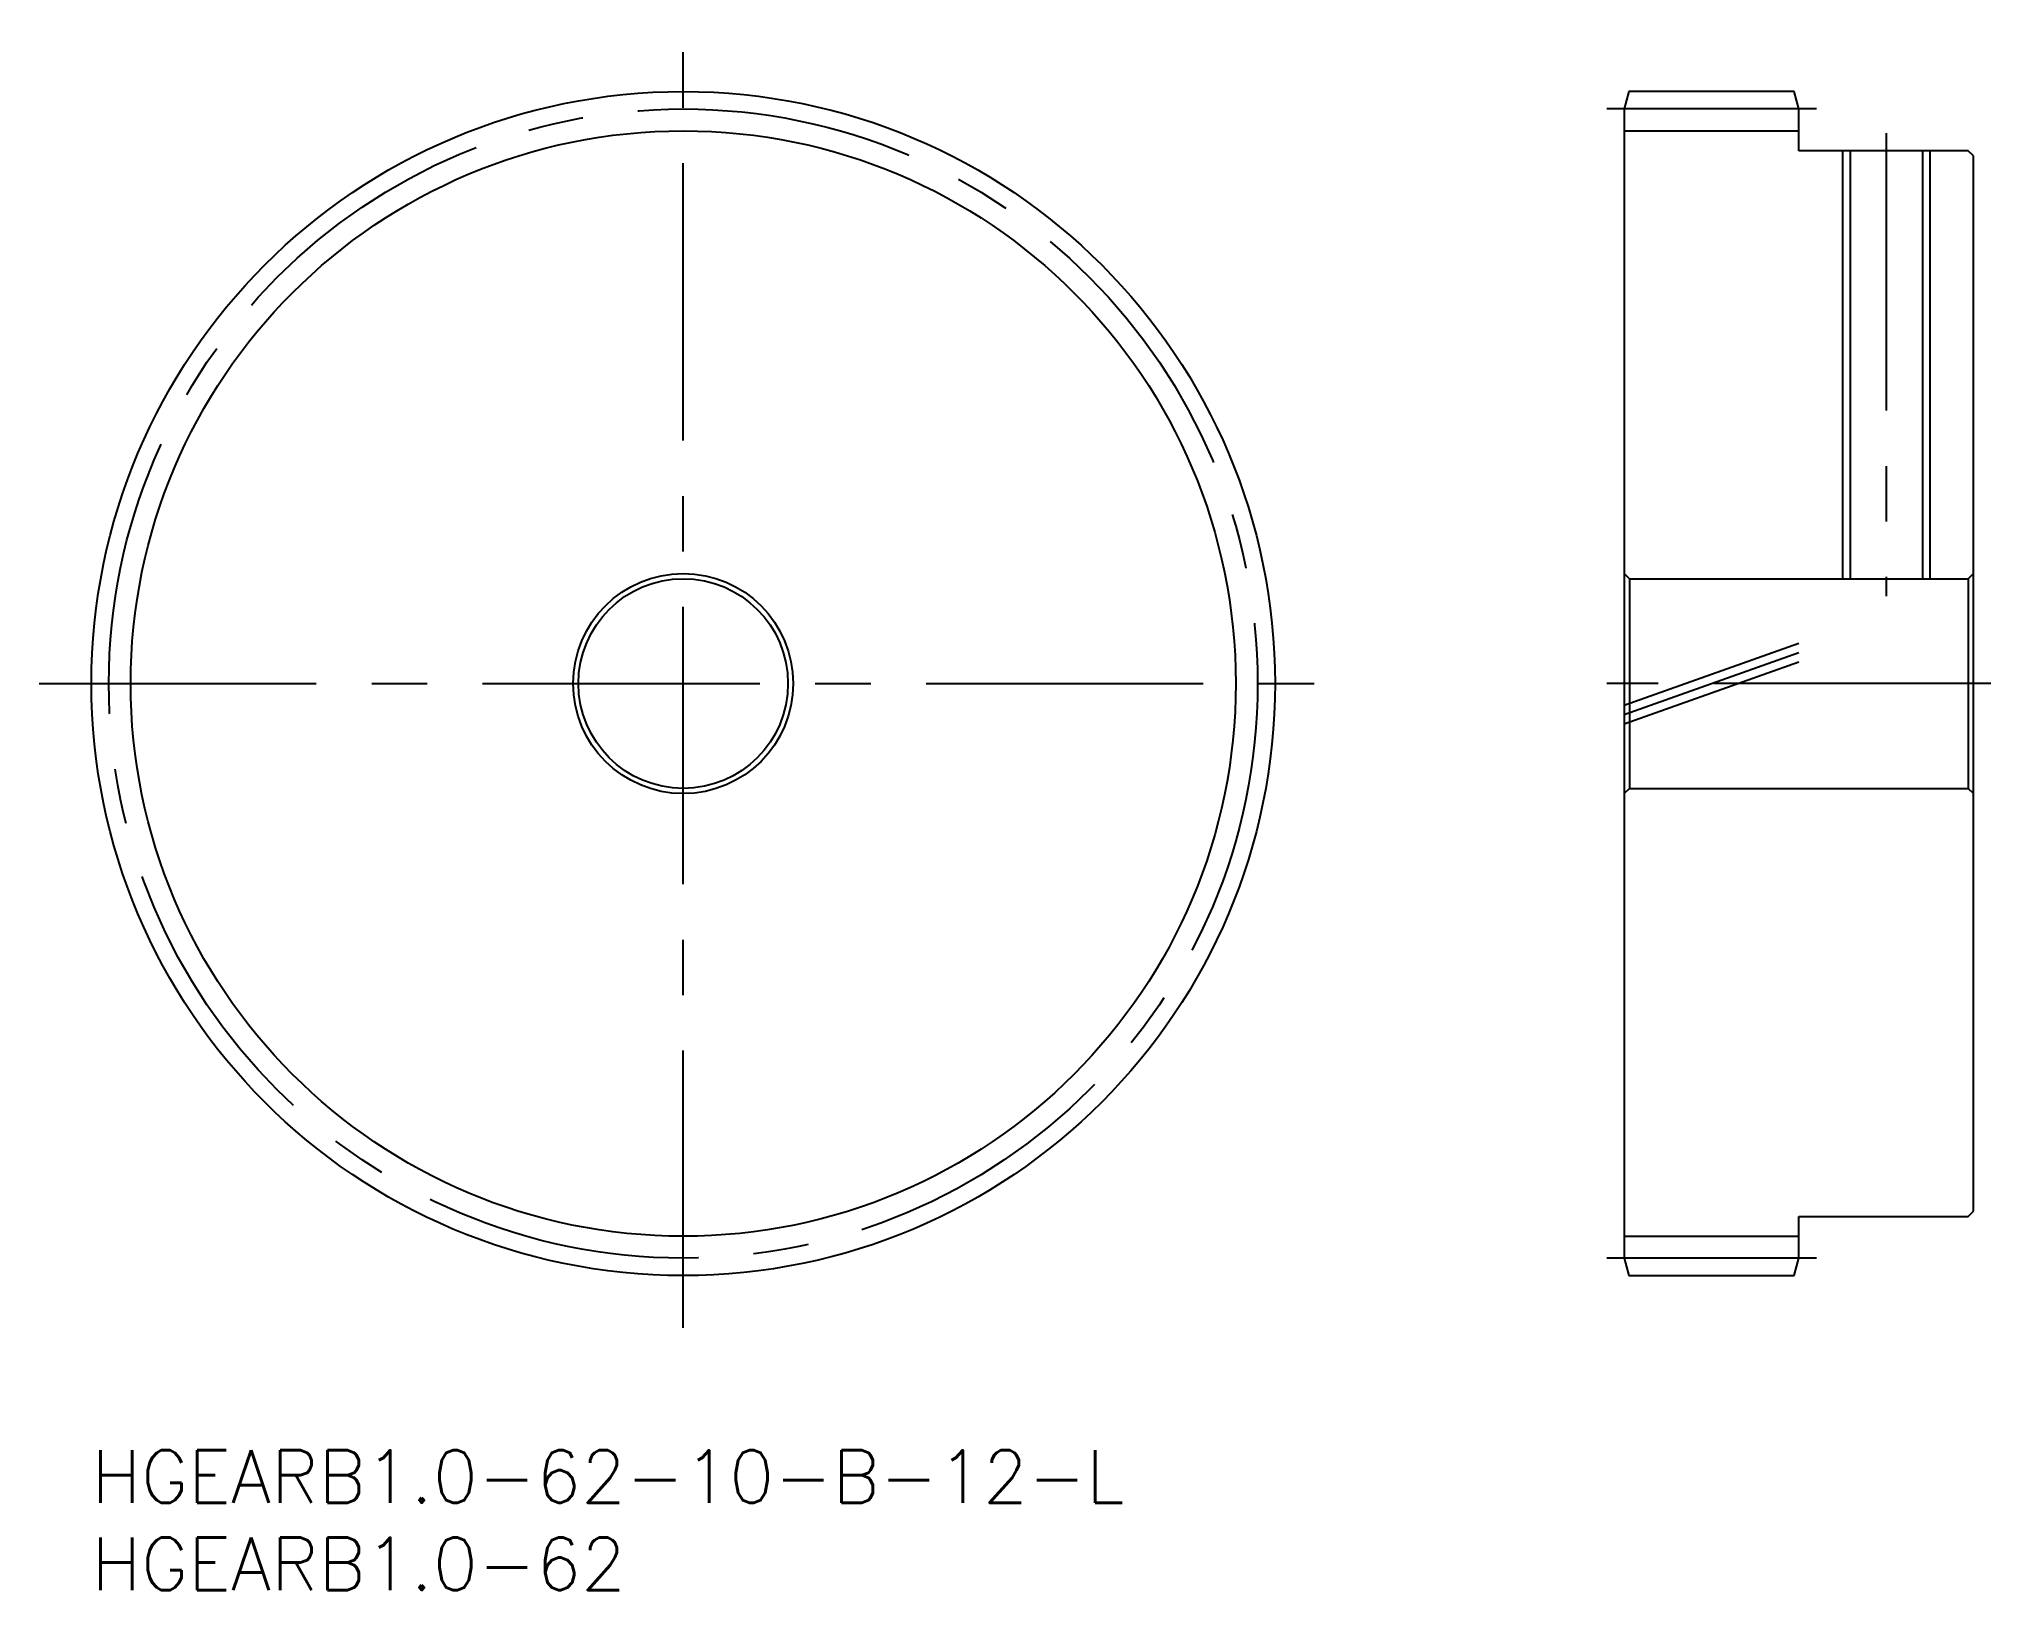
# Model space of a CAD drawing. Extents: x -3 to 109, y -8 to 81.
import ezdxf

# ---------------------------------------------------------------- set-up
doc = ezdxf.new("R2010")
doc.units = 0
doc.header["$LTSCALE"] = 0.5
doc.linetypes.add('CENTER', pattern=[50.8, 31.75, -6.35, 6.35, -6.35])
doc.linetypes.add('PHANTOM', pattern=[63.5, 31.75, -6.35, 6.35, -6.35, 6.35, -6.35])
for name, color, linetype in [('MSM_CENTER', 1, 'CENTER'), ('MSM_CONTINUOUS', 7, 'CONTINUOUS'), ('MSM_IMAGINARY', 6, 'PHANTOM'), ('MSM_NARROW', 5, 'CONTINUOUS'), ('MSM_PART_NUMBER', 7, 'CONTINUOUS')]:
    doc.layers.add(name, color=color, linetype=linetype)
doc.styles.get("Standard").update_dxf_attribs({"font": 'txt.shx', "height": 1, "bigfont": 'bigfont.shx'})

# ---------------------------------------------------------------- blocks, each defined once
blk = doc.blocks.new('*U17')
at = {"layer": 'MSM_PART_NUMBER'}
blk.add_text('HGEARB1.0-62-10-B-12-L', height=3, dxfattribs=at).set_placement((0.01, -2.95))
blk = doc.blocks.new('*U18')
at = {"layer": 'MSM_PART_NUMBER'}
blk.add_text('HGEARB1.0-62', height=3, dxfattribs=at).set_placement((0.01, -7.95))

msp = doc.modelspace()

# ---------------------------------------------------------------- linework, layer by layer
at = {"layer": 'MSM_CENTER'}
for p, q in [((33.89, 7.05), (33.89, 80.83)), ((98.78, 76.83), (86.78, 76.83)), ((102.78, 75.44), (102.78, 48.94)), ((-3, 43.94), (70.78, 43.94)), ((108.78, 43.94), (86.78, 43.94)), ((98.78, 11.05), (86.78, 11.05))]:
    msp.add_line(p, q, dxfattribs=at)
msp.add_circle((33.89, 43.94), 32.89, dxfattribs=at)
at = {"layer": 'MSM_CONTINUOUS'}
for p, q in [((88.05, 77.83), (87.78, 76.83)), ((97.51, 77.83), (88.05, 77.83)), ((97.78, 76.83), (97.51, 77.83)), ((87.78, 76.83), (87.78, 11.05)), ((97.78, 74.44), (97.78, 76.83)), ((87.78, 75.58), (97.78, 75.58)), ((107.48, 74.44), (97.78, 74.44)), ((100.71, 74.44), (100.71, 49.94)), ((104.85, 74.44), (104.85, 49.94)), ((107.78, 74.14), (107.48, 74.44)), ((107.78, 13.74), (107.78, 74.14)), ((88.08, 49.94), (87.78, 50.24)), ((88.08, 49.94), (88.08, 37.94)), ((88.08, 49.94), (107.48, 49.94)), ((107.78, 50.24), (107.48, 49.94)), ((107.48, 49.94), (107.48, 37.94)), ((88.08, 37.94), (87.78, 37.64)), ((88.08, 37.94), (107.48, 37.94)), ((107.78, 37.64), (107.48, 37.94)), ((97.78, 11.05), (97.78, 13.44)), ((97.78, 13.44), (107.48, 13.44)), ((107.48, 13.44), (107.78, 13.74)), ((87.78, 12.3), (97.78, 12.3)), ((87.78, 11.05), (88.05, 10.05)), ((97.51, 10.05), (97.78, 11.05)), ((88.05, 10.05), (97.51, 10.05))]:
    msp.add_line(p, q, dxfattribs=at)
for radius in [33.89, 6.3, 6]:
    msp.add_circle((33.89, 43.94), radius, dxfattribs=at)
at = {"layer": 'MSM_IMAGINARY'}
for p, q in [((87.78, 42.7), (97.78, 46.25)), ((87.78, 42.17), (97.78, 45.72)), ((87.78, 41.64), (97.78, 45.19))]:
    msp.add_line(p, q, dxfattribs=at)
at = {"layer": 'MSM_NARROW'}
for p, q in [((100.28, 74.44), (100.28, 49.94)), ((105.28, 74.44), (105.28, 49.94))]:
    msp.add_line(p, q, dxfattribs=at)
msp.add_circle((33.89, 43.94), 31.64, dxfattribs=at)

# ---------------------------------------------------------------- block references
at = {"layer": 'MSM_CONTINUOUS'}
for name in ['*U17', '*U18']:
    msp.add_blockref(name, (0, 0), dxfattribs=at)

doc.saveas('drawing.dxf')
